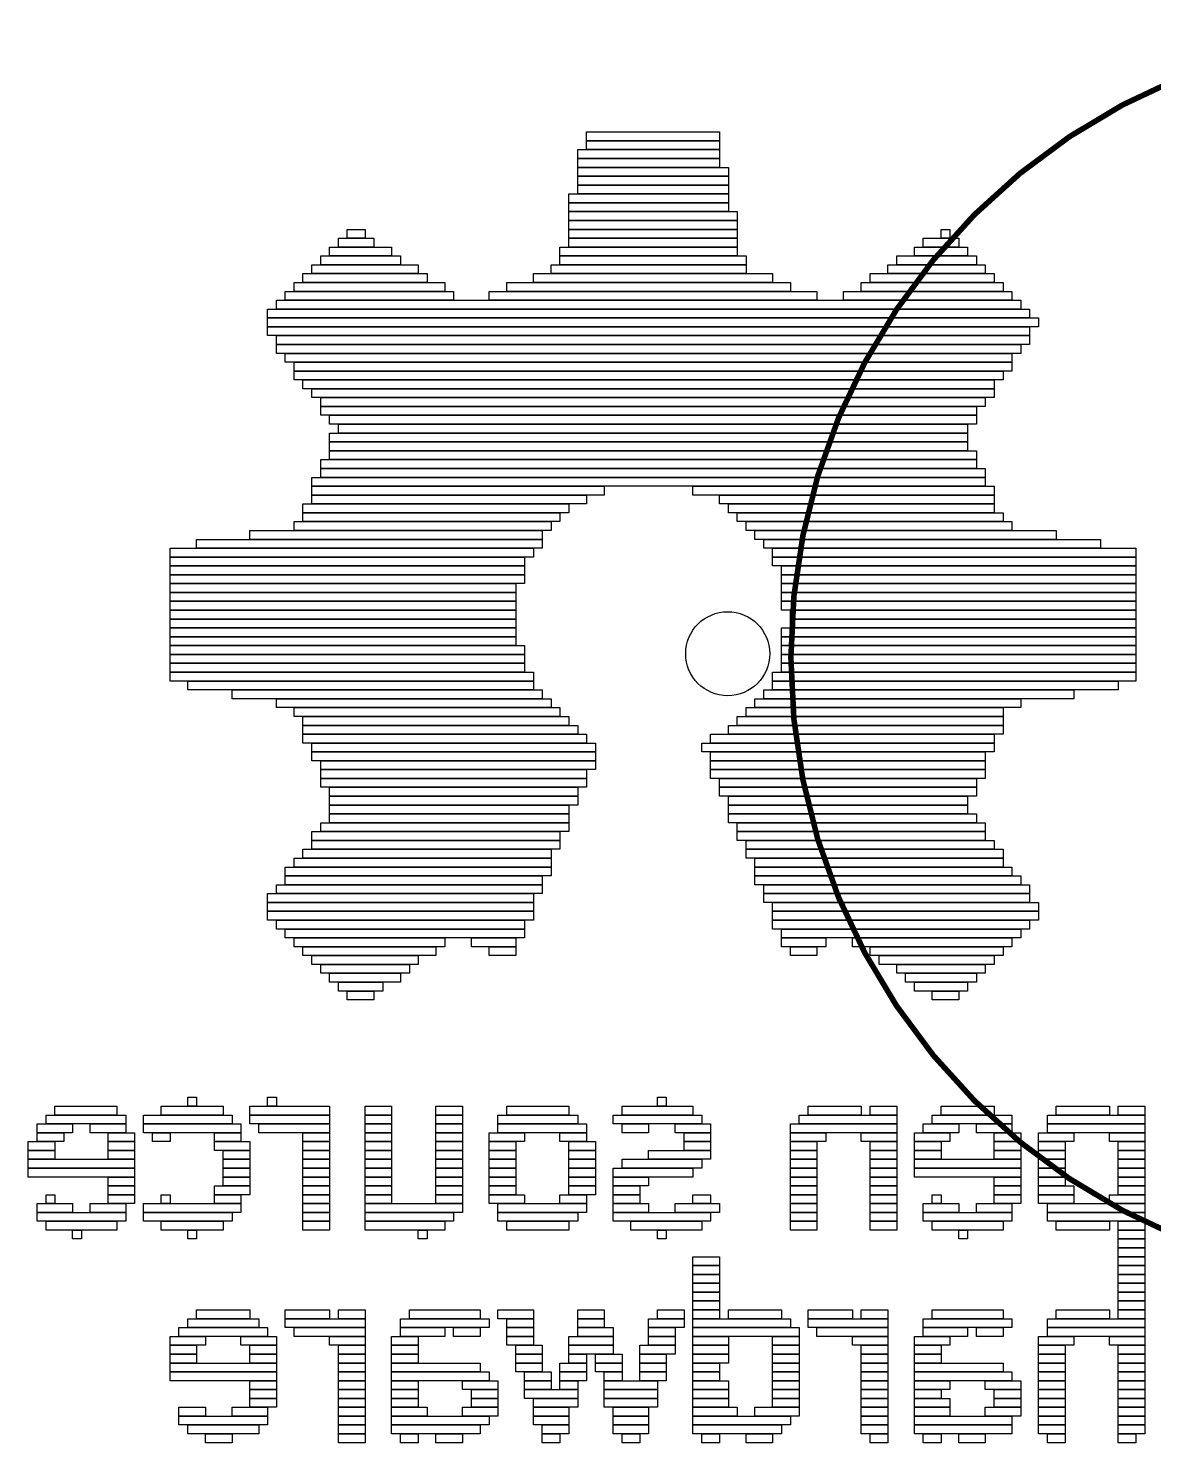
# Model space of a CAD drawing. Extents: x -2 to 189, y 0 to 85.
# Drawn here: x 89.82 to 94.93, y 25.14 to 31.56 of the extents above; entities that cross this region are included whole.
import ezdxf

# ---------------------------------------------------------------- set-up
doc = ezdxf.new("R2010")
doc.units = 0
for name, color, linetype in [('BG_SILKSCREEN_BOTTOM', 140, 'CONTINUOUS'), ('BG_SILKSCREEN_TOP', 240, 'CONTINUOUS'), ('PIN_TOP', 12, 'CONTINUOUS')]:
    doc.layers.add(name, color=color, linetype=linetype)

msp = doc.modelspace()

# ---------------------------------------------------------------- linework, layer by layer
at = {"layer": 'BG_SILKSCREEN_BOTTOM'}
for points in [[(92.354146, 31.045658), (92.354146, 31.08579), (92.956888, 31.08579), (92.956888, 31.045658)], [(92.314014, 30.965394), (92.314014, 31.005526), (92.956888, 31.005526), (92.956888, 30.965394)], [(92.354146, 31.005526), (92.354146, 31.045658), (92.956888, 31.045658), (92.956888, 31.005526)], [(92.314014, 30.925008), (92.314014, 30.965394), (92.956888, 30.965394), (92.956888, 30.925008)], [(92.314014, 30.884876), (92.314014, 30.925008), (92.997274, 30.925008), (92.997274, 30.884876)], [(92.314014, 30.844744), (92.314014, 30.884876), (92.997274, 30.884876), (92.997274, 30.844744)], [(92.314014, 30.804612), (92.314014, 30.844744), (92.997274, 30.844744), (92.997274, 30.804612)], [(92.273628, 30.764226), (92.273628, 30.804612), (92.997274, 30.804612), (92.997274, 30.764226)], [(92.273628, 30.724094), (92.273628, 30.764226), (92.997274, 30.764226), (92.997274, 30.724094)], [(92.273628, 30.683962), (92.273628, 30.724094), (93.037406, 30.724094), (93.037406, 30.683962)], [(92.273628, 30.64383), (92.273628, 30.683962), (93.037406, 30.683962), (93.037406, 30.64383)], [(91.268804, 30.603444), (91.268804, 30.64383), (91.349322, 30.64383), (91.349322, 30.603444)], [(92.273628, 30.603444), (92.273628, 30.64383), (93.037406, 30.64383), (93.037406, 30.603444)], [(93.961712, 30.603444), (93.961712, 30.64383), (94.001844, 30.64383), (94.001844, 30.603444)], [(91.18854, 30.52318), (91.18854, 30.563312), (91.469972, 30.563312), (91.469972, 30.52318)], [(91.228672, 30.563312), (91.228672, 30.603444), (91.389454, 30.603444), (91.389454, 30.563312)], [(92.233496, 30.52318), (92.233496, 30.563312), (93.037406, 30.563312), (93.037406, 30.52318)], [(92.273628, 30.563312), (92.273628, 30.603444), (93.037406, 30.603444), (93.037406, 30.563312)], [(93.841316, 30.52318), (93.841316, 30.563312), (94.082362, 30.563312), (94.082362, 30.52318)], [(93.881448, 30.563312), (93.881448, 30.603444), (94.04223, 30.603444), (94.04223, 30.563312)], [(91.148408, 30.483048), (91.148408, 30.52318), (91.510104, 30.52318), (91.510104, 30.483048)], [(92.233496, 30.483048), (92.233496, 30.52318), (93.077538, 30.52318), (93.077538, 30.483048)], [(93.760798, 30.483048), (93.760798, 30.52318), (94.122494, 30.52318), (94.122494, 30.483048)], [(91.06789, 30.40253), (91.06789, 30.442662), (91.6305, 30.442662), (91.6305, 30.40253)], [(91.108022, 30.442662), (91.108022, 30.483048), (91.590368, 30.483048), (91.590368, 30.442662)], [(92.112846, 30.40253), (92.112846, 30.442662), (93.198188, 30.442662), (93.198188, 30.40253)], [(92.193364, 30.442662), (92.193364, 30.483048), (93.077538, 30.483048), (93.077538, 30.442662)], [(93.640148, 30.40253), (93.640148, 30.442662), (94.203012, 30.442662), (94.203012, 30.40253)], [(93.720666, 30.442662), (93.720666, 30.483048), (94.162626, 30.483048), (94.162626, 30.442662)], [(90.987626, 30.322266), (90.987626, 30.362398), (91.75115, 30.362398), (91.75115, 30.322266)], [(91.027758, 30.362398), (91.027758, 30.40253), (91.711018, 30.40253), (91.711018, 30.362398)], [(91.911932, 30.322266), (91.911932, 30.362398), (93.399102, 30.362398), (93.399102, 30.322266)], [(91.99245, 30.362398), (91.99245, 30.40253), (93.278452, 30.40253), (93.278452, 30.362398)], [(93.519752, 30.322266), (93.519752, 30.362398), (94.283276, 30.362398), (94.283276, 30.322266)], [(93.600016, 30.362398), (93.600016, 30.40253), (94.243144, 30.40253), (94.243144, 30.362398)], [(90.94724, 30.282134), (90.94724, 30.322266), (94.323408, 30.322266), (94.323408, 30.282134)], [(90.907108, 30.241748), (90.907108, 30.282134), (94.363794, 30.282134), (94.363794, 30.241748)], [(90.907108, 30.201616), (90.907108, 30.241748), (94.403926, 30.241748), (94.403926, 30.201616)], [(90.907108, 30.161484), (90.907108, 30.201616), (94.363794, 30.201616), (94.363794, 30.161484)], [(90.94724, 30.121352), (90.94724, 30.161484), (94.363794, 30.161484), (94.363794, 30.121352)], [(90.94724, 30.080966), (90.94724, 30.121352), (94.323408, 30.121352), (94.323408, 30.080966)], [(90.987626, 30.040834), (90.987626, 30.080966), (94.283276, 30.080966), (94.283276, 30.040834)], [(91.027758, 30.000702), (91.027758, 30.040834), (94.283276, 30.040834), (94.283276, 30.000702)], [(91.027758, 29.96057), (91.027758, 30.000702), (94.243144, 30.000702), (94.243144, 29.96057)], [(91.06789, 29.920184), (91.06789, 29.96057), (94.203012, 29.96057), (94.203012, 29.920184)], [(91.108022, 29.880052), (91.108022, 29.920184), (94.203012, 29.920184), (94.203012, 29.880052)], [(91.148408, 29.83992), (91.148408, 29.880052), (94.162626, 29.880052), (94.162626, 29.83992)], [(91.148408, 29.799788), (91.148408, 29.83992), (94.122494, 29.83992), (94.122494, 29.799788)], [(91.18854, 29.759402), (91.18854, 29.799788), (94.122494, 29.799788), (94.122494, 29.759402)], [(91.18854, 29.679138), (91.18854, 29.71927), (94.082362, 29.71927), (94.082362, 29.679138)], [(91.228672, 29.71927), (91.228672, 29.759402), (94.082362, 29.759402), (94.082362, 29.71927)], [(91.18854, 29.639006), (91.18854, 29.679138), (94.082362, 29.679138), (94.082362, 29.639006)], [(91.148408, 29.558488), (91.148408, 29.59862), (94.122494, 29.59862), (94.122494, 29.558488)], [(91.18854, 29.59862), (91.18854, 29.639006), (94.122494, 29.639006), (94.122494, 29.59862)], [(91.148408, 29.518356), (91.148408, 29.558488), (94.162626, 29.558488), (94.162626, 29.518356)], [(91.108022, 29.478224), (91.108022, 29.518356), (94.162626, 29.518356), (94.162626, 29.478224)], [(91.108022, 29.438092), (91.108022, 29.478224), (92.43441, 29.478224), (92.43441, 29.438092)], [(92.836492, 29.438092), (92.836492, 29.478224), (94.203012, 29.478224), (94.203012, 29.438092)], [(91.108022, 29.397706), (91.108022, 29.438092), (92.354146, 29.438092), (92.354146, 29.397706)], [(92.956888, 29.397706), (92.956888, 29.438092), (94.203012, 29.438092), (94.203012, 29.397706)], [(91.06789, 29.357574), (91.06789, 29.397706), (92.273628, 29.397706), (92.273628, 29.357574)], [(91.06789, 29.317442), (91.06789, 29.357574), (92.233496, 29.357574), (92.233496, 29.317442)], [(92.997274, 29.357574), (92.997274, 29.397706), (94.203012, 29.397706), (94.203012, 29.357574)], [(93.037406, 29.317442), (93.037406, 29.357574), (94.243144, 29.357574), (94.243144, 29.317442)], [(90.826844, 29.236924), (90.826844, 29.27731), (92.153232, 29.27731), (92.153232, 29.236924)], [(91.027758, 29.27731), (91.027758, 29.317442), (92.193364, 29.317442), (92.193364, 29.27731)], [(93.077538, 29.27731), (93.077538, 29.317442), (94.283276, 29.317442), (94.283276, 29.27731)], [(93.11767, 29.236924), (93.11767, 29.27731), (94.48419, 29.27731), (94.48419, 29.236924)], [(90.585544, 29.196792), (90.585544, 29.236924), (92.153232, 29.236924), (92.153232, 29.196792)], [(93.158056, 29.196792), (93.158056, 29.236924), (94.685358, 29.236924), (94.685358, 29.196792)], [(90.465148, 29.15666), (90.465148, 29.196792), (92.112846, 29.196792), (92.112846, 29.15666)], [(90.465148, 29.116528), (90.465148, 29.15666), (92.072714, 29.15666), (92.072714, 29.116528)], [(93.198188, 29.15666), (93.198188, 29.196792), (94.845886, 29.196792), (94.845886, 29.15666)], [(93.198188, 29.116528), (93.198188, 29.15666), (94.845886, 29.15666), (94.845886, 29.116528)], [(90.465148, 29.076142), (90.465148, 29.116528), (92.072714, 29.116528), (92.072714, 29.076142)], [(93.23832, 29.076142), (93.23832, 29.116528), (94.845886, 29.116528), (94.845886, 29.076142)], [(90.465148, 29.03601), (90.465148, 29.076142), (92.072714, 29.076142), (92.072714, 29.03601)], [(90.465148, 28.995878), (90.465148, 29.03601), (92.032582, 29.03601), (92.032582, 28.995878)], [(93.23832, 29.03601), (93.23832, 29.076142), (94.845886, 29.076142), (94.845886, 29.03601)], [(93.23832, 28.995878), (93.23832, 29.03601), (94.845886, 29.03601), (94.845886, 28.995878)], [(90.465148, 28.955746), (90.465148, 28.995878), (92.032582, 28.995878), (92.032582, 28.955746)], [(90.465148, 28.91536), (90.465148, 28.955746), (92.032582, 28.955746), (92.032582, 28.91536)], [(93.23832, 28.955746), (93.23832, 28.995878), (94.845886, 28.995878), (94.845886, 28.955746)], [(93.23832, 28.91536), (93.23832, 28.955746), (94.845886, 28.955746), (94.845886, 28.91536)], [(90.465148, 28.875228), (90.465148, 28.91536), (92.032582, 28.91536), (92.032582, 28.875228)], [(93.278452, 28.875228), (93.278452, 28.91536), (94.845886, 28.91536), (94.845886, 28.875228)], [(90.465148, 28.835096), (90.465148, 28.875228), (92.032582, 28.875228), (92.032582, 28.835096)], [(90.465148, 28.794964), (90.465148, 28.835096), (92.032582, 28.835096), (92.032582, 28.794964)], [(93.23832, 28.794964), (93.23832, 28.835096), (94.845886, 28.835096), (94.845886, 28.794964)], [(93.278452, 28.835096), (93.278452, 28.875228), (94.845886, 28.875228), (94.845886, 28.835096)], [(90.465148, 28.754832), (90.465148, 28.794964), (92.032582, 28.794964), (92.032582, 28.754832)], [(93.23832, 28.754832), (93.23832, 28.794964), (94.845886, 28.794964), (94.845886, 28.754832)], [(90.465148, 28.714446), (90.465148, 28.754832), (92.072714, 28.754832), (92.072714, 28.714446)], [(90.465148, 28.674314), (90.465148, 28.714446), (92.072714, 28.714446), (92.072714, 28.674314)], [(93.23832, 28.714446), (93.23832, 28.754832), (94.845886, 28.754832), (94.845886, 28.714446)], [(93.23832, 28.674314), (93.23832, 28.714446), (94.845886, 28.714446), (94.845886, 28.674314)], [(90.465148, 28.634182), (90.465148, 28.674314), (92.072714, 28.674314), (92.072714, 28.634182)], [(90.465148, 28.59405), (90.465148, 28.634182), (92.112846, 28.634182), (92.112846, 28.59405)], [(93.198188, 28.59405), (93.198188, 28.634182), (94.845886, 28.634182), (94.845886, 28.59405)], [(93.23832, 28.634182), (93.23832, 28.674314), (94.845886, 28.674314), (94.845886, 28.634182)], [(90.545412, 28.553664), (90.545412, 28.59405), (92.112846, 28.59405), (92.112846, 28.553664)], [(93.198188, 28.553664), (93.198188, 28.59405), (94.765622, 28.59405), (94.765622, 28.553664)], [(90.746326, 28.513532), (90.746326, 28.553664), (92.153232, 28.553664), (92.153232, 28.513532)], [(90.94724, 28.4734), (90.94724, 28.513532), (92.193364, 28.513532), (92.193364, 28.4734)], [(93.11767, 28.4734), (93.11767, 28.513532), (94.323408, 28.513532), (94.323408, 28.4734)], [(93.158056, 28.513532), (93.158056, 28.553664), (94.564708, 28.553664), (94.564708, 28.513532)], [(91.027758, 28.433268), (91.027758, 28.4734), (92.233496, 28.4734), (92.233496, 28.433268)], [(93.077538, 28.433268), (93.077538, 28.4734), (94.243144, 28.4734), (94.243144, 28.433268)], [(91.06789, 28.392882), (91.06789, 28.433268), (92.273628, 28.433268), (92.273628, 28.392882)], [(91.06789, 28.35275), (91.06789, 28.392882), (92.314014, 28.392882), (92.314014, 28.35275)], [(92.997274, 28.35275), (92.997274, 28.392882), (94.243144, 28.392882), (94.243144, 28.35275)], [(93.037406, 28.392882), (93.037406, 28.433268), (94.243144, 28.433268), (94.243144, 28.392882)], [(91.06789, 28.312618), (91.06789, 28.35275), (92.354146, 28.35275), (92.354146, 28.312618)], [(91.108022, 28.272486), (91.108022, 28.312618), (92.394278, 28.312618), (92.394278, 28.272486)], [(92.876624, 28.272486), (92.876624, 28.312618), (94.203012, 28.312618), (94.203012, 28.272486)], [(92.916756, 28.312618), (92.916756, 28.35275), (94.203012, 28.35275), (94.203012, 28.312618)], [(91.108022, 28.2321), (91.108022, 28.272486), (92.394278, 28.272486), (92.394278, 28.2321)], [(92.916756, 28.2321), (92.916756, 28.272486), (94.162626, 28.272486), (94.162626, 28.2321)], [(91.148408, 28.191968), (91.148408, 28.2321), (92.394278, 28.2321), (92.394278, 28.191968)], [(91.148408, 28.151836), (91.148408, 28.191968), (92.354146, 28.191968), (92.354146, 28.151836)], [(92.916756, 28.191968), (92.916756, 28.2321), (94.162626, 28.2321), (94.162626, 28.191968)], [(92.916756, 28.151836), (92.916756, 28.191968), (94.162626, 28.191968), (94.162626, 28.151836)], [(91.148408, 28.111704), (91.148408, 28.151836), (92.354146, 28.151836), (92.354146, 28.111704)], [(92.956888, 28.111704), (92.956888, 28.151836), (94.122494, 28.151836), (94.122494, 28.111704)], [(91.18854, 28.071318), (91.18854, 28.111704), (92.314014, 28.111704), (92.314014, 28.071318)], [(91.18854, 28.031186), (91.18854, 28.071318), (92.314014, 28.071318), (92.314014, 28.031186)], [(92.956888, 28.071318), (92.956888, 28.111704), (94.122494, 28.111704), (94.122494, 28.071318)], [(92.997274, 28.031186), (92.997274, 28.071318), (94.082362, 28.071318), (94.082362, 28.031186)], [(91.18854, 27.991054), (91.18854, 28.031186), (92.273628, 28.031186), (92.273628, 27.991054)], [(91.18854, 27.950922), (91.18854, 27.991054), (92.273628, 27.991054), (92.273628, 27.950922)], [(92.997274, 27.991054), (92.997274, 28.031186), (94.082362, 28.031186), (94.082362, 27.991054)], [(92.997274, 27.950922), (92.997274, 27.991054), (94.122494, 27.991054), (94.122494, 27.950922)], [(91.148408, 27.91079), (91.148408, 27.950922), (92.273628, 27.950922), (92.273628, 27.91079)], [(93.037406, 27.91079), (93.037406, 27.950922), (94.162626, 27.950922), (94.162626, 27.91079)], [(91.108022, 27.870404), (91.108022, 27.91079), (92.233496, 27.91079), (92.233496, 27.870404)], [(91.108022, 27.830272), (91.108022, 27.870404), (92.233496, 27.870404), (92.233496, 27.830272)], [(93.037406, 27.870404), (93.037406, 27.91079), (94.162626, 27.91079), (94.162626, 27.870404)], [(93.077538, 27.830272), (93.077538, 27.870404), (94.203012, 27.870404), (94.203012, 27.830272)], [(91.06789, 27.79014), (91.06789, 27.830272), (92.193364, 27.830272), (92.193364, 27.79014)], [(93.077538, 27.79014), (93.077538, 27.830272), (94.243144, 27.830272), (94.243144, 27.79014)], [(90.987626, 27.709622), (90.987626, 27.750008), (92.193364, 27.750008), (92.193364, 27.709622)], [(91.027758, 27.750008), (91.027758, 27.79014), (92.193364, 27.79014), (92.193364, 27.750008)], [(93.11767, 27.750008), (93.11767, 27.79014), (94.243144, 27.79014), (94.243144, 27.750008)], [(93.11767, 27.709622), (93.11767, 27.750008), (94.283276, 27.750008), (94.283276, 27.709622)], [(90.94724, 27.629358), (90.94724, 27.66949), (92.153232, 27.66949), (92.153232, 27.629358)], [(90.987626, 27.66949), (90.987626, 27.709622), (92.153232, 27.709622), (92.153232, 27.66949)], [(93.11767, 27.66949), (93.11767, 27.709622), (94.323408, 27.709622), (94.323408, 27.66949)], [(93.158056, 27.629358), (93.158056, 27.66949), (94.363794, 27.66949), (94.363794, 27.629358)], [(90.907108, 27.589226), (90.907108, 27.629358), (92.112846, 27.629358), (92.112846, 27.589226)], [(93.158056, 27.589226), (93.158056, 27.629358), (94.363794, 27.629358), (94.363794, 27.589226)], [(90.907108, 27.54884), (90.907108, 27.589226), (92.112846, 27.589226), (92.112846, 27.54884)], [(90.907108, 27.508708), (90.907108, 27.54884), (92.112846, 27.54884), (92.112846, 27.508708)], [(93.198188, 27.54884), (93.198188, 27.589226), (94.403926, 27.589226), (94.403926, 27.54884)], [(93.198188, 27.508708), (93.198188, 27.54884), (94.403926, 27.54884), (94.403926, 27.508708)], [(90.94724, 27.468576), (90.94724, 27.508708), (92.072714, 27.508708), (92.072714, 27.468576)], [(93.198188, 27.468576), (93.198188, 27.508708), (94.363794, 27.508708), (94.363794, 27.468576)], [(90.987626, 27.428444), (90.987626, 27.468576), (92.072714, 27.468576), (92.072714, 27.428444)], [(91.027758, 27.388058), (91.027758, 27.428444), (91.711018, 27.428444), (91.711018, 27.388058)], [(91.831668, 27.388058), (91.831668, 27.428444), (92.032582, 27.428444), (92.032582, 27.388058)], [(93.23832, 27.428444), (93.23832, 27.468576), (94.323408, 27.468576), (94.323408, 27.428444)], [(93.23832, 27.388058), (93.23832, 27.428444), (93.439234, 27.428444), (93.439234, 27.388058)], [(93.559884, 27.388058), (93.559884, 27.428444), (94.283276, 27.428444), (94.283276, 27.388058)], [(91.06789, 27.347926), (91.06789, 27.388058), (91.670886, 27.388058), (91.670886, 27.347926)], [(91.108022, 27.307794), (91.108022, 27.347926), (91.590368, 27.347926), (91.590368, 27.307794)], [(91.911932, 27.347926), (91.911932, 27.388058), (92.032582, 27.388058), (92.032582, 27.347926)], [(93.278452, 27.347926), (93.278452, 27.388058), (93.399102, 27.388058), (93.399102, 27.347926)], [(93.640148, 27.347926), (93.640148, 27.388058), (94.243144, 27.388058), (94.243144, 27.347926)], [(93.680534, 27.307794), (93.680534, 27.347926), (94.203012, 27.347926), (94.203012, 27.307794)], [(91.148408, 27.267662), (91.148408, 27.307794), (91.550236, 27.307794), (91.550236, 27.267662)], [(93.760798, 27.267662), (93.760798, 27.307794), (94.162626, 27.307794), (94.162626, 27.267662)], [(91.18854, 27.227276), (91.18854, 27.267662), (91.510104, 27.267662), (91.510104, 27.227276)], [(91.228672, 27.187144), (91.228672, 27.227276), (91.429586, 27.227276), (91.429586, 27.187144)], [(93.80093, 27.227276), (93.80093, 27.267662), (94.122494, 27.267662), (94.122494, 27.227276)], [(93.841316, 27.187144), (93.841316, 27.227276), (94.082362, 27.227276), (94.082362, 27.187144)], [(91.268804, 27.147012), (91.268804, 27.187144), (91.389454, 27.187144), (91.389454, 27.147012)], [(93.92158, 27.147012), (93.92158, 27.187144), (94.04223, 27.187144), (94.04223, 27.147012)], [(90.545412, 26.664666), (90.545412, 26.704798), (90.585544, 26.704798), (90.585544, 26.664666)], [(90.907108, 26.664666), (90.907108, 26.704798), (90.94724, 26.704798), (90.94724, 26.664666)], [(92.67571, 26.664666), (92.67571, 26.704798), (92.715842, 26.704798), (92.715842, 26.664666)], [(89.94267, 26.624534), (89.94267, 26.664666), (90.223848, 26.664666), (90.223848, 26.624534)], [(90.424762, 26.624534), (90.424762, 26.664666), (90.706194, 26.664666), (90.706194, 26.624534)], [(90.826844, 26.624534), (90.826844, 26.664666), (91.18854, 26.664666), (91.18854, 26.624534)], [(91.349322, 26.624534), (91.349322, 26.664666), (91.469972, 26.664666), (91.469972, 26.624534)], [(91.670886, 26.624534), (91.670886, 26.664666), (91.791282, 26.664666), (91.791282, 26.624534)], [(91.99245, 26.624534), (91.99245, 26.664666), (92.273628, 26.664666), (92.273628, 26.624534)], [(92.514928, 26.624534), (92.514928, 26.664666), (92.836492, 26.664666), (92.836492, 26.624534)], [(93.35897, 26.624534), (93.35897, 26.664666), (93.600016, 26.664666), (93.600016, 26.624534)], [(93.640148, 26.624534), (93.640148, 26.664666), (93.760798, 26.664666), (93.760798, 26.624534)], [(93.961712, 26.624534), (93.961712, 26.664666), (94.203012, 26.664666), (94.203012, 26.624534)], [(94.48419, 26.624534), (94.48419, 26.664666), (94.72549, 26.664666), (94.72549, 26.624534)], [(94.765622, 26.624534), (94.765622, 26.664666), (94.886272, 26.664666), (94.886272, 26.624534)], [(89.862152, 26.544016), (89.862152, 26.584402), (90.022934, 26.584402), (90.022934, 26.544016)], [(89.902284, 26.584402), (89.902284, 26.624534), (90.26398, 26.624534), (90.26398, 26.584402)], [(90.103198, 26.544016), (90.103198, 26.584402), (90.26398, 26.584402), (90.26398, 26.544016)], [(90.344498, 26.584402), (90.344498, 26.624534), (90.746326, 26.624534), (90.746326, 26.584402)], [(90.344498, 26.544016), (90.344498, 26.584402), (90.786458, 26.584402), (90.786458, 26.544016)], [(90.826844, 26.584402), (90.826844, 26.624534), (91.18854, 26.624534), (91.18854, 26.584402)], [(90.866976, 26.544016), (90.866976, 26.584402), (91.18854, 26.584402), (91.18854, 26.544016)], [(91.349322, 26.584402), (91.349322, 26.624534), (91.469972, 26.624534), (91.469972, 26.584402)], [(91.349322, 26.544016), (91.349322, 26.584402), (91.469972, 26.584402), (91.469972, 26.544016)], [(91.670886, 26.584402), (91.670886, 26.624534), (91.791282, 26.624534), (91.791282, 26.584402)], [(91.670886, 26.544016), (91.670886, 26.584402), (91.791282, 26.584402), (91.791282, 26.544016)], [(91.952064, 26.584402), (91.952064, 26.624534), (92.314014, 26.624534), (92.314014, 26.584402)], [(91.952064, 26.544016), (91.952064, 26.584402), (92.354146, 26.584402), (92.354146, 26.544016)], [(92.474542, 26.584402), (92.474542, 26.624534), (92.876624, 26.624534), (92.876624, 26.584402)], [(92.514928, 26.544016), (92.514928, 26.584402), (92.635324, 26.584402), (92.635324, 26.544016)], [(92.755974, 26.544016), (92.755974, 26.584402), (92.916756, 26.584402), (92.916756, 26.544016)], [(93.278452, 26.544016), (93.278452, 26.584402), (93.760798, 26.584402), (93.760798, 26.544016)], [(93.318584, 26.584402), (93.318584, 26.624534), (93.760798, 26.624534), (93.760798, 26.584402)], [(93.881448, 26.544016), (93.881448, 26.584402), (94.04223, 26.584402), (94.04223, 26.544016)], [(93.92158, 26.584402), (93.92158, 26.624534), (94.283276, 26.624534), (94.283276, 26.584402)], [(94.122494, 26.544016), (94.122494, 26.584402), (94.283276, 26.584402), (94.283276, 26.544016)], [(94.444058, 26.584402), (94.444058, 26.624534), (94.886272, 26.624534), (94.886272, 26.584402)], [(94.444058, 26.544016), (94.444058, 26.584402), (94.886272, 26.584402), (94.886272, 26.544016)], [(89.862152, 26.503884), (89.862152, 26.544016), (89.982802, 26.544016), (89.982802, 26.503884)], [(90.183716, 26.503884), (90.183716, 26.544016), (90.304366, 26.544016), (90.304366, 26.503884)], [(90.38463, 26.503884), (90.38463, 26.544016), (90.465148, 26.544016), (90.465148, 26.503884)], [(90.666062, 26.503884), (90.666062, 26.544016), (90.786458, 26.544016), (90.786458, 26.503884)], [(91.06789, 26.503884), (91.06789, 26.544016), (91.18854, 26.544016), (91.18854, 26.503884)], [(91.349322, 26.503884), (91.349322, 26.544016), (91.469972, 26.544016), (91.469972, 26.503884)], [(91.670886, 26.503884), (91.670886, 26.544016), (91.791282, 26.544016), (91.791282, 26.503884)], [(91.911932, 26.503884), (91.911932, 26.544016), (92.072714, 26.544016), (92.072714, 26.503884)], [(92.233496, 26.503884), (92.233496, 26.544016), (92.354146, 26.544016), (92.354146, 26.503884)], [(92.796106, 26.503884), (92.796106, 26.544016), (92.916756, 26.544016), (92.916756, 26.503884)], [(93.278452, 26.503884), (93.278452, 26.544016), (93.439234, 26.544016), (93.439234, 26.503884)], [(93.600016, 26.503884), (93.600016, 26.544016), (93.760798, 26.544016), (93.760798, 26.503884)], [(93.841316, 26.503884), (93.841316, 26.544016), (94.001844, 26.544016), (94.001844, 26.503884)], [(94.203012, 26.503884), (94.203012, 26.544016), (94.323408, 26.544016), (94.323408, 26.503884)], [(94.403926, 26.503884), (94.403926, 26.544016), (94.564708, 26.544016), (94.564708, 26.503884)], [(94.72549, 26.503884), (94.72549, 26.544016), (94.886272, 26.544016), (94.886272, 26.503884)], [(89.82202, 26.463752), (89.82202, 26.503884), (89.94267, 26.503884), (89.94267, 26.463752)], [(89.82202, 26.42362), (89.82202, 26.463752), (89.94267, 26.463752), (89.94267, 26.42362)], [(90.183716, 26.463752), (90.183716, 26.503884), (90.304366, 26.503884), (90.304366, 26.463752)], [(90.183716, 26.42362), (90.183716, 26.463752), (90.304366, 26.463752), (90.304366, 26.42362)], [(90.666062, 26.463752), (90.666062, 26.503884), (90.826844, 26.503884), (90.826844, 26.463752)], [(90.706194, 26.42362), (90.706194, 26.463752), (90.826844, 26.463752), (90.826844, 26.42362)], [(91.06789, 26.463752), (91.06789, 26.503884), (91.18854, 26.503884), (91.18854, 26.463752)], [(91.06789, 26.42362), (91.06789, 26.463752), (91.18854, 26.463752), (91.18854, 26.42362)], [(91.349322, 26.463752), (91.349322, 26.503884), (91.469972, 26.503884), (91.469972, 26.463752)], [(91.349322, 26.42362), (91.349322, 26.463752), (91.469972, 26.463752), (91.469972, 26.42362)], [(91.670886, 26.463752), (91.670886, 26.503884), (91.791282, 26.503884), (91.791282, 26.463752)], [(91.670886, 26.42362), (91.670886, 26.463752), (91.791282, 26.463752), (91.791282, 26.42362)], [(91.911932, 26.463752), (91.911932, 26.503884), (92.032582, 26.503884), (92.032582, 26.463752)], [(91.911932, 26.42362), (91.911932, 26.463752), (92.032582, 26.463752), (92.032582, 26.42362)], [(92.273628, 26.463752), (92.273628, 26.503884), (92.394278, 26.503884), (92.394278, 26.463752)], [(92.273628, 26.42362), (92.273628, 26.463752), (92.394278, 26.463752), (92.394278, 26.42362)], [(92.635324, 26.42362), (92.635324, 26.463752), (92.916756, 26.463752), (92.916756, 26.42362)], [(92.796106, 26.463752), (92.796106, 26.503884), (92.916756, 26.503884), (92.916756, 26.463752)], [(93.278452, 26.463752), (93.278452, 26.503884), (93.399102, 26.503884), (93.399102, 26.463752)], [(93.278452, 26.42362), (93.278452, 26.463752), (93.399102, 26.463752), (93.399102, 26.42362)], [(93.640148, 26.463752), (93.640148, 26.503884), (93.760798, 26.503884), (93.760798, 26.463752)], [(93.640148, 26.42362), (93.640148, 26.463752), (93.760798, 26.463752), (93.760798, 26.42362)], [(93.841316, 26.463752), (93.841316, 26.503884), (93.961712, 26.503884), (93.961712, 26.463752)], [(93.841316, 26.42362), (93.841316, 26.463752), (93.961712, 26.463752), (93.961712, 26.42362)], [(94.203012, 26.463752), (94.203012, 26.503884), (94.323408, 26.503884), (94.323408, 26.463752)], [(94.203012, 26.42362), (94.203012, 26.463752), (94.323408, 26.463752), (94.323408, 26.42362)], [(94.403926, 26.463752), (94.403926, 26.503884), (94.524576, 26.503884), (94.524576, 26.463752)], [(94.403926, 26.42362), (94.403926, 26.463752), (94.524576, 26.463752), (94.524576, 26.42362)], [(94.765622, 26.463752), (94.765622, 26.503884), (94.886272, 26.503884), (94.886272, 26.463752)], [(94.765622, 26.42362), (94.765622, 26.463752), (94.886272, 26.463752), (94.886272, 26.42362)], [(89.82202, 26.383234), (89.82202, 26.42362), (90.304366, 26.42362), (90.304366, 26.383234)], [(89.82202, 26.343102), (89.82202, 26.383234), (90.304366, 26.383234), (90.304366, 26.343102)], [(90.706194, 26.383234), (90.706194, 26.42362), (90.826844, 26.42362), (90.826844, 26.383234)], [(90.706194, 26.343102), (90.706194, 26.383234), (90.826844, 26.383234), (90.826844, 26.343102)], [(91.06789, 26.383234), (91.06789, 26.42362), (91.18854, 26.42362), (91.18854, 26.383234)], [(91.06789, 26.343102), (91.06789, 26.383234), (91.18854, 26.383234), (91.18854, 26.343102)], [(91.349322, 26.383234), (91.349322, 26.42362), (91.469972, 26.42362), (91.469972, 26.383234)], [(91.349322, 26.343102), (91.349322, 26.383234), (91.469972, 26.383234), (91.469972, 26.343102)], [(91.670886, 26.383234), (91.670886, 26.42362), (91.791282, 26.42362), (91.791282, 26.383234)], [(91.670886, 26.343102), (91.670886, 26.383234), (91.791282, 26.383234), (91.791282, 26.343102)], [(91.911932, 26.383234), (91.911932, 26.42362), (92.032582, 26.42362), (92.032582, 26.383234)], [(91.911932, 26.343102), (91.911932, 26.383234), (92.032582, 26.383234), (92.032582, 26.343102)], [(92.273628, 26.383234), (92.273628, 26.42362), (92.394278, 26.42362), (92.394278, 26.383234)], [(92.273628, 26.343102), (92.273628, 26.383234), (92.394278, 26.383234), (92.394278, 26.343102)], [(92.474542, 26.343102), (92.474542, 26.383234), (92.836492, 26.383234), (92.836492, 26.343102)], [(92.514928, 26.383234), (92.514928, 26.42362), (92.876624, 26.42362), (92.876624, 26.383234)], [(93.278452, 26.383234), (93.278452, 26.42362), (93.399102, 26.42362), (93.399102, 26.383234)], [(93.278452, 26.343102), (93.278452, 26.383234), (93.399102, 26.383234), (93.399102, 26.343102)], [(93.640148, 26.383234), (93.640148, 26.42362), (93.760798, 26.42362), (93.760798, 26.383234)], [(93.640148, 26.343102), (93.640148, 26.383234), (93.760798, 26.383234), (93.760798, 26.343102)], [(93.841316, 26.383234), (93.841316, 26.42362), (94.323408, 26.42362), (94.323408, 26.383234)], [(93.841316, 26.343102), (93.841316, 26.383234), (94.323408, 26.383234), (94.323408, 26.343102)], [(94.403926, 26.383234), (94.403926, 26.42362), (94.524576, 26.42362), (94.524576, 26.383234)], [(94.403926, 26.343102), (94.403926, 26.383234), (94.524576, 26.383234), (94.524576, 26.343102)], [(94.765622, 26.383234), (94.765622, 26.42362), (94.886272, 26.42362), (94.886272, 26.383234)], [(94.765622, 26.343102), (94.765622, 26.383234), (94.886272, 26.383234), (94.886272, 26.343102)], [(90.183716, 26.30297), (90.183716, 26.343102), (90.304366, 26.343102), (90.304366, 26.30297)], [(90.706194, 26.30297), (90.706194, 26.343102), (90.826844, 26.343102), (90.826844, 26.30297)], [(91.06789, 26.30297), (91.06789, 26.343102), (91.18854, 26.343102), (91.18854, 26.30297)], [(91.349322, 26.30297), (91.349322, 26.343102), (91.469972, 26.343102), (91.469972, 26.30297)], [(91.670886, 26.30297), (91.670886, 26.343102), (91.791282, 26.343102), (91.791282, 26.30297)], [(91.911932, 26.30297), (91.911932, 26.343102), (92.032582, 26.343102), (92.032582, 26.30297)], [(92.273628, 26.30297), (92.273628, 26.343102), (92.394278, 26.343102), (92.394278, 26.30297)], [(92.474542, 26.30297), (92.474542, 26.343102), (92.635324, 26.343102), (92.635324, 26.30297)], [(93.278452, 26.30297), (93.278452, 26.343102), (93.399102, 26.343102), (93.399102, 26.30297)], [(93.640148, 26.30297), (93.640148, 26.343102), (93.760798, 26.343102), (93.760798, 26.30297)], [(94.203012, 26.30297), (94.203012, 26.343102), (94.323408, 26.343102), (94.323408, 26.30297)], [(94.403926, 26.30297), (94.403926, 26.343102), (94.524576, 26.343102), (94.524576, 26.30297)], [(94.765622, 26.30297), (94.765622, 26.343102), (94.886272, 26.343102), (94.886272, 26.30297)], [(89.902284, 26.222706), (89.902284, 26.262838), (89.94267, 26.262838), (89.94267, 26.222706)], [(90.183716, 26.262838), (90.183716, 26.30297), (90.304366, 26.30297), (90.304366, 26.262838)], [(90.183716, 26.222706), (90.183716, 26.262838), (90.304366, 26.262838), (90.304366, 26.222706)], [(90.424762, 26.222706), (90.424762, 26.262838), (90.465148, 26.262838), (90.465148, 26.222706)], [(90.666062, 26.262838), (90.666062, 26.30297), (90.826844, 26.30297), (90.826844, 26.262838)], [(90.666062, 26.222706), (90.666062, 26.262838), (90.786458, 26.262838), (90.786458, 26.222706)], [(91.06789, 26.262838), (91.06789, 26.30297), (91.18854, 26.30297), (91.18854, 26.262838)], [(91.06789, 26.222706), (91.06789, 26.262838), (91.18854, 26.262838), (91.18854, 26.222706)], [(91.349322, 26.262838), (91.349322, 26.30297), (91.469972, 26.30297), (91.469972, 26.262838)], [(91.349322, 26.222706), (91.349322, 26.262838), (91.469972, 26.262838), (91.469972, 26.222706)], [(91.670886, 26.262838), (91.670886, 26.30297), (91.791282, 26.30297), (91.791282, 26.262838)], [(91.670886, 26.222706), (91.670886, 26.262838), (91.791282, 26.262838), (91.791282, 26.222706)], [(91.911932, 26.262838), (91.911932, 26.30297), (92.032582, 26.30297), (92.032582, 26.262838)], [(91.911932, 26.222706), (91.911932, 26.262838), (92.072714, 26.262838), (92.072714, 26.222706)], [(92.233496, 26.222706), (92.233496, 26.262838), (92.354146, 26.262838), (92.354146, 26.222706)], [(92.273628, 26.262838), (92.273628, 26.30297), (92.394278, 26.30297), (92.394278, 26.262838)], [(92.474542, 26.262838), (92.474542, 26.30297), (92.595192, 26.30297), (92.595192, 26.262838)], [(92.474542, 26.222706), (92.474542, 26.262838), (92.595192, 26.262838), (92.595192, 26.222706)], [(92.836492, 26.222706), (92.836492, 26.262838), (92.916756, 26.262838), (92.916756, 26.222706)], [(93.278452, 26.262838), (93.278452, 26.30297), (93.399102, 26.30297), (93.399102, 26.262838)], [(93.278452, 26.222706), (93.278452, 26.262838), (93.399102, 26.262838), (93.399102, 26.222706)], [(93.640148, 26.262838), (93.640148, 26.30297), (93.760798, 26.30297), (93.760798, 26.262838)], [(93.640148, 26.222706), (93.640148, 26.262838), (93.760798, 26.262838), (93.760798, 26.222706)], [(93.92158, 26.222706), (93.92158, 26.262838), (93.961712, 26.262838), (93.961712, 26.222706)], [(94.203012, 26.262838), (94.203012, 26.30297), (94.323408, 26.30297), (94.323408, 26.262838)], [(94.203012, 26.222706), (94.203012, 26.262838), (94.323408, 26.262838), (94.323408, 26.222706)], [(94.403926, 26.262838), (94.403926, 26.30297), (94.564708, 26.30297), (94.564708, 26.262838)], [(94.403926, 26.222706), (94.403926, 26.262838), (94.564708, 26.262838), (94.564708, 26.222706)], [(94.72549, 26.222706), (94.72549, 26.262838), (94.886272, 26.262838), (94.886272, 26.222706)], [(94.765622, 26.262838), (94.765622, 26.30297), (94.886272, 26.30297), (94.886272, 26.262838)], [(89.862152, 26.18232), (89.862152, 26.222706), (90.022934, 26.222706), (90.022934, 26.18232)], [(90.103198, 26.18232), (90.103198, 26.222706), (90.26398, 26.222706), (90.26398, 26.18232)], [(90.344498, 26.18232), (90.344498, 26.222706), (90.786458, 26.222706), (90.786458, 26.18232)], [(91.06789, 26.18232), (91.06789, 26.222706), (91.18854, 26.222706), (91.18854, 26.18232)], [(91.349322, 26.18232), (91.349322, 26.222706), (91.791282, 26.222706), (91.791282, 26.18232)], [(91.952064, 26.18232), (91.952064, 26.222706), (92.354146, 26.222706), (92.354146, 26.18232)], [(92.474542, 26.18232), (92.474542, 26.222706), (92.635324, 26.222706), (92.635324, 26.18232)], [(92.755974, 26.18232), (92.755974, 26.222706), (92.956888, 26.222706), (92.956888, 26.18232)], [(93.278452, 26.18232), (93.278452, 26.222706), (93.399102, 26.222706), (93.399102, 26.18232)], [(93.640148, 26.18232), (93.640148, 26.222706), (93.760798, 26.222706), (93.760798, 26.18232)], [(93.881448, 26.18232), (93.881448, 26.222706), (94.04223, 26.222706), (94.04223, 26.18232)], [(94.122494, 26.18232), (94.122494, 26.222706), (94.283276, 26.222706), (94.283276, 26.18232)], [(94.444058, 26.18232), (94.444058, 26.222706), (94.886272, 26.222706), (94.886272, 26.18232)], [(89.862152, 26.142188), (89.862152, 26.18232), (90.26398, 26.18232), (90.26398, 26.142188)], [(89.902284, 26.102056), (89.902284, 26.142188), (90.223848, 26.142188), (90.223848, 26.102056)], [(90.344498, 26.142188), (90.344498, 26.18232), (90.746326, 26.18232), (90.746326, 26.142188)], [(90.424762, 26.102056), (90.424762, 26.142188), (90.706194, 26.142188), (90.706194, 26.102056)], [(91.06789, 26.142188), (91.06789, 26.18232), (91.18854, 26.18232), (91.18854, 26.142188)], [(91.06789, 26.102056), (91.06789, 26.142188), (91.18854, 26.142188), (91.18854, 26.102056)], [(91.349322, 26.142188), (91.349322, 26.18232), (91.75115, 26.18232), (91.75115, 26.142188)], [(91.349322, 26.102056), (91.349322, 26.142188), (91.711018, 26.142188), (91.711018, 26.102056)], [(91.952064, 26.142188), (91.952064, 26.18232), (92.314014, 26.18232), (92.314014, 26.142188)], [(91.99245, 26.102056), (91.99245, 26.142188), (92.273628, 26.142188), (92.273628, 26.102056)], [(92.474542, 26.142188), (92.474542, 26.18232), (92.916756, 26.18232), (92.916756, 26.142188)], [(92.55506, 26.102056), (92.55506, 26.142188), (92.876624, 26.142188), (92.876624, 26.102056)], [(93.278452, 26.142188), (93.278452, 26.18232), (93.399102, 26.18232), (93.399102, 26.142188)], [(93.278452, 26.102056), (93.278452, 26.142188), (93.399102, 26.142188), (93.399102, 26.102056)], [(93.640148, 26.142188), (93.640148, 26.18232), (93.760798, 26.18232), (93.760798, 26.142188)], [(93.640148, 26.102056), (93.640148, 26.142188), (93.760798, 26.142188), (93.760798, 26.102056)], [(93.881448, 26.142188), (93.881448, 26.18232), (94.283276, 26.18232), (94.283276, 26.142188)], [(93.92158, 26.102056), (93.92158, 26.142188), (94.243144, 26.142188), (94.243144, 26.102056)], [(94.444058, 26.142188), (94.444058, 26.18232), (94.886272, 26.18232), (94.886272, 26.142188)], [(94.48419, 26.102056), (94.48419, 26.142188), (94.72549, 26.142188), (94.72549, 26.102056)], [(94.765622, 26.102056), (94.765622, 26.142188), (94.886272, 26.142188), (94.886272, 26.102056)], [(90.022934, 26.061924), (90.022934, 26.102056), (90.063066, 26.102056), (90.063066, 26.061924)], [(90.545412, 26.061924), (90.545412, 26.102056), (90.585544, 26.102056), (90.585544, 26.061924)], [(91.590368, 26.061924), (91.590368, 26.102056), (91.6305, 26.102056), (91.6305, 26.061924)], [(92.67571, 26.061924), (92.67571, 26.102056), (92.715842, 26.102056), (92.715842, 26.061924)], [(94.04223, 26.061924), (94.04223, 26.102056), (94.082362, 26.102056), (94.082362, 26.061924)], [(94.765622, 26.061924), (94.765622, 26.102056), (94.886272, 26.102056), (94.886272, 26.061924)], [(94.765622, 26.021538), (94.765622, 26.061924), (94.886272, 26.061924), (94.886272, 26.021538)], [(94.765622, 25.981406), (94.765622, 26.021538), (94.886272, 26.021538), (94.886272, 25.981406)], [(92.836492, 25.941274), (92.836492, 25.981406), (92.956888, 25.981406), (92.956888, 25.941274)], [(92.836492, 25.901142), (92.836492, 25.941274), (92.956888, 25.941274), (92.956888, 25.901142)], [(94.765622, 25.941274), (94.765622, 25.981406), (94.886272, 25.981406), (94.886272, 25.941274)], [(94.765622, 25.901142), (94.765622, 25.941274), (94.886272, 25.941274), (94.886272, 25.901142)], [(92.836492, 25.860756), (92.836492, 25.901142), (92.956888, 25.901142), (92.956888, 25.860756)], [(94.765622, 25.860756), (94.765622, 25.901142), (94.886272, 25.901142), (94.886272, 25.860756)], [(92.836492, 25.820624), (92.836492, 25.860756), (92.956888, 25.860756), (92.956888, 25.820624)], [(92.836492, 25.780492), (92.836492, 25.820624), (92.956888, 25.820624), (92.956888, 25.780492)], [(94.765622, 25.820624), (94.765622, 25.860756), (94.886272, 25.860756), (94.886272, 25.820624)], [(94.765622, 25.780492), (94.765622, 25.820624), (94.886272, 25.820624), (94.886272, 25.780492)], [(90.585544, 25.699974), (90.585544, 25.74036), (90.826844, 25.74036), (90.826844, 25.699974)], [(90.987626, 25.699974), (90.987626, 25.74036), (91.18854, 25.74036), (91.18854, 25.699974)], [(91.228672, 25.699974), (91.228672, 25.74036), (91.349322, 25.74036), (91.349322, 25.699974)], [(91.550236, 25.699974), (91.550236, 25.74036), (91.8718, 25.74036), (91.8718, 25.699974)], [(91.952064, 25.699974), (91.952064, 25.74036), (92.112846, 25.74036), (92.112846, 25.699974)], [(92.314014, 25.699974), (92.314014, 25.74036), (92.43441, 25.74036), (92.43441, 25.699974)], [(92.67571, 25.699974), (92.67571, 25.74036), (92.796106, 25.74036), (92.796106, 25.699974)], [(92.836492, 25.74036), (92.836492, 25.780492), (92.956888, 25.780492), (92.956888, 25.74036)], [(92.836492, 25.699974), (92.836492, 25.74036), (92.956888, 25.74036), (92.956888, 25.699974)], [(92.997274, 25.699974), (92.997274, 25.74036), (93.23832, 25.74036), (93.23832, 25.699974)], [(93.35897, 25.699974), (93.35897, 25.74036), (93.559884, 25.74036), (93.559884, 25.699974)], [(93.600016, 25.699974), (93.600016, 25.74036), (93.720666, 25.74036), (93.720666, 25.699974)], [(93.92158, 25.699974), (93.92158, 25.74036), (94.243144, 25.74036), (94.243144, 25.699974)], [(94.48419, 25.699974), (94.48419, 25.74036), (94.72549, 25.74036), (94.72549, 25.699974)], [(94.765622, 25.74036), (94.765622, 25.780492), (94.886272, 25.780492), (94.886272, 25.74036)], [(94.765622, 25.699974), (94.765622, 25.74036), (94.886272, 25.74036), (94.886272, 25.699974)], [(90.545412, 25.659842), (90.545412, 25.699974), (90.866976, 25.699974), (90.866976, 25.659842)], [(90.987626, 25.659842), (90.987626, 25.699974), (91.349322, 25.699974), (91.349322, 25.659842)], [(91.510104, 25.659842), (91.510104, 25.699974), (91.911932, 25.699974), (91.911932, 25.659842)], [(91.99245, 25.659842), (91.99245, 25.699974), (92.112846, 25.699974), (92.112846, 25.659842)], [(92.314014, 25.659842), (92.314014, 25.699974), (92.43441, 25.699974), (92.43441, 25.659842)], [(92.635324, 25.659842), (92.635324, 25.699974), (92.796106, 25.699974), (92.796106, 25.659842)], [(92.836492, 25.659842), (92.836492, 25.699974), (93.278452, 25.699974), (93.278452, 25.659842)], [(93.35897, 25.659842), (93.35897, 25.699974), (93.720666, 25.699974), (93.720666, 25.659842)], [(93.881448, 25.659842), (93.881448, 25.699974), (94.283276, 25.699974), (94.283276, 25.659842)], [(94.444058, 25.659842), (94.444058, 25.699974), (94.886272, 25.699974), (94.886272, 25.659842)], [(90.465148, 25.579578), (90.465148, 25.61971), (90.62593, 25.61971), (90.62593, 25.579578)], [(90.50528, 25.61971), (90.50528, 25.659842), (90.907108, 25.659842), (90.907108, 25.61971)], [(90.786458, 25.579578), (90.786458, 25.61971), (90.94724, 25.61971), (90.94724, 25.579578)], [(91.027758, 25.61971), (91.027758, 25.659842), (91.349322, 25.659842), (91.349322, 25.61971)], [(91.18854, 25.579578), (91.18854, 25.61971), (91.349322, 25.61971), (91.349322, 25.579578)], [(91.469972, 25.579578), (91.469972, 25.61971), (91.590368, 25.61971), (91.590368, 25.579578)], [(91.510104, 25.61971), (91.510104, 25.659842), (91.711018, 25.659842), (91.711018, 25.61971)], [(91.75115, 25.61971), (91.75115, 25.659842), (91.8718, 25.659842), (91.8718, 25.61971)], [(91.99245, 25.61971), (91.99245, 25.659842), (92.112846, 25.659842), (92.112846, 25.61971)], [(91.99245, 25.579578), (91.99245, 25.61971), (92.112846, 25.61971), (92.112846, 25.579578)], [(92.273628, 25.579578), (92.273628, 25.61971), (92.474542, 25.61971), (92.474542, 25.579578)], [(92.314014, 25.61971), (92.314014, 25.659842), (92.474542, 25.659842), (92.474542, 25.61971)], [(92.635324, 25.61971), (92.635324, 25.659842), (92.755974, 25.659842), (92.755974, 25.61971)], [(92.635324, 25.579578), (92.635324, 25.61971), (92.755974, 25.61971), (92.755974, 25.579578)], [(92.836492, 25.61971), (92.836492, 25.659842), (93.318584, 25.659842), (93.318584, 25.61971)], [(92.836492, 25.579578), (92.836492, 25.61971), (92.997274, 25.61971), (92.997274, 25.579578)], [(93.198188, 25.579578), (93.198188, 25.61971), (93.318584, 25.61971), (93.318584, 25.579578)], [(93.399102, 25.61971), (93.399102, 25.659842), (93.720666, 25.659842), (93.720666, 25.61971)], [(93.559884, 25.579578), (93.559884, 25.61971), (93.720666, 25.61971), (93.720666, 25.579578)], [(93.841316, 25.579578), (93.841316, 25.61971), (94.001844, 25.61971), (94.001844, 25.579578)], [(93.881448, 25.61971), (93.881448, 25.659842), (94.082362, 25.659842), (94.082362, 25.61971)], [(94.122494, 25.61971), (94.122494, 25.659842), (94.243144, 25.659842), (94.243144, 25.61971)], [(94.403926, 25.579578), (94.403926, 25.61971), (94.564708, 25.61971), (94.564708, 25.579578)], [(94.444058, 25.61971), (94.444058, 25.659842), (94.886272, 25.659842), (94.886272, 25.61971)], [(94.72549, 25.579578), (94.72549, 25.61971), (94.886272, 25.61971), (94.886272, 25.579578)], [(90.465148, 25.539446), (90.465148, 25.579578), (90.585544, 25.579578), (90.585544, 25.539446)], [(90.826844, 25.539446), (90.826844, 25.579578), (90.94724, 25.579578), (90.94724, 25.539446)], [(91.228672, 25.539446), (91.228672, 25.579578), (91.349322, 25.579578), (91.349322, 25.539446)], [(91.469972, 25.539446), (91.469972, 25.579578), (91.590368, 25.579578), (91.590368, 25.539446)], [(92.032582, 25.539446), (92.032582, 25.579578), (92.153232, 25.579578), (92.153232, 25.539446)], [(92.273628, 25.539446), (92.273628, 25.579578), (92.474542, 25.579578), (92.474542, 25.539446)], [(92.595192, 25.539446), (92.595192, 25.579578), (92.755974, 25.579578), (92.755974, 25.539446)], [(92.836492, 25.539446), (92.836492, 25.579578), (92.997274, 25.579578), (92.997274, 25.539446)], [(93.198188, 25.539446), (93.198188, 25.579578), (93.318584, 25.579578), (93.318584, 25.539446)], [(93.600016, 25.539446), (93.600016, 25.579578), (93.720666, 25.579578), (93.720666, 25.539446)], [(93.841316, 25.539446), (93.841316, 25.579578), (93.961712, 25.579578), (93.961712, 25.539446)], [(94.403926, 25.539446), (94.403926, 25.579578), (94.524576, 25.579578), (94.524576, 25.539446)], [(94.765622, 25.539446), (94.765622, 25.579578), (94.886272, 25.579578), (94.886272, 25.539446)], [(90.465148, 25.49906), (90.465148, 25.539446), (90.585544, 25.539446), (90.585544, 25.49906)], [(90.465148, 25.458928), (90.465148, 25.49906), (90.94724, 25.49906), (90.94724, 25.458928)], [(90.826844, 25.49906), (90.826844, 25.539446), (90.94724, 25.539446), (90.94724, 25.49906)], [(91.228672, 25.49906), (91.228672, 25.539446), (91.349322, 25.539446), (91.349322, 25.49906)], [(91.228672, 25.458928), (91.228672, 25.49906), (91.349322, 25.49906), (91.349322, 25.458928)], [(91.469972, 25.49906), (91.469972, 25.539446), (91.590368, 25.539446), (91.590368, 25.49906)], [(91.469972, 25.458928), (91.469972, 25.49906), (91.8718, 25.49906), (91.8718, 25.458928)], [(92.032582, 25.49906), (92.032582, 25.539446), (92.153232, 25.539446), (92.153232, 25.49906)], [(92.032582, 25.458928), (92.032582, 25.49906), (92.153232, 25.49906), (92.153232, 25.458928)], [(92.233496, 25.458928), (92.233496, 25.49906), (92.354146, 25.49906), (92.354146, 25.458928)], [(92.273628, 25.49906), (92.273628, 25.539446), (92.354146, 25.539446), (92.354146, 25.49906)], [(92.394278, 25.49906), (92.394278, 25.539446), (92.514928, 25.539446), (92.514928, 25.49906)], [(92.394278, 25.458928), (92.394278, 25.49906), (92.514928, 25.49906), (92.514928, 25.458928)], [(92.595192, 25.49906), (92.595192, 25.539446), (92.715842, 25.539446), (92.715842, 25.49906)], [(92.595192, 25.458928), (92.595192, 25.49906), (92.715842, 25.49906), (92.715842, 25.458928)], [(92.836492, 25.49906), (92.836492, 25.539446), (92.997274, 25.539446), (92.997274, 25.49906)], [(92.836492, 25.458928), (92.836492, 25.49906), (92.956888, 25.49906), (92.956888, 25.458928)], [(93.198188, 25.49906), (93.198188, 25.539446), (93.318584, 25.539446), (93.318584, 25.49906)], [(93.198188, 25.458928), (93.198188, 25.49906), (93.318584, 25.49906), (93.318584, 25.458928)], [(93.600016, 25.49906), (93.600016, 25.539446), (93.720666, 25.539446), (93.720666, 25.49906)], [(93.600016, 25.458928), (93.600016, 25.49906), (93.720666, 25.49906), (93.720666, 25.458928)], [(93.841316, 25.49906), (93.841316, 25.539446), (93.961712, 25.539446), (93.961712, 25.49906)], [(93.841316, 25.458928), (93.841316, 25.49906), (94.243144, 25.49906), (94.243144, 25.458928)], [(94.403926, 25.49906), (94.403926, 25.539446), (94.524576, 25.539446), (94.524576, 25.49906)], [(94.403926, 25.458928), (94.403926, 25.49906), (94.524576, 25.49906), (94.524576, 25.458928)], [(94.765622, 25.49906), (94.765622, 25.539446), (94.886272, 25.539446), (94.886272, 25.49906)], [(94.765622, 25.458928), (94.765622, 25.49906), (94.886272, 25.49906), (94.886272, 25.458928)], [(90.465148, 25.418796), (90.465148, 25.458928), (90.94724, 25.458928), (90.94724, 25.418796)], [(90.826844, 25.378664), (90.826844, 25.418796), (90.94724, 25.418796), (90.94724, 25.378664)], [(91.228672, 25.418796), (91.228672, 25.458928), (91.349322, 25.458928), (91.349322, 25.418796)], [(91.228672, 25.378664), (91.228672, 25.418796), (91.349322, 25.418796), (91.349322, 25.378664)], [(91.469972, 25.418796), (91.469972, 25.458928), (91.911932, 25.458928), (91.911932, 25.418796)], [(91.469972, 25.378664), (91.469972, 25.418796), (91.590368, 25.418796), (91.590368, 25.378664)], [(91.791282, 25.378664), (91.791282, 25.418796), (91.952064, 25.418796), (91.952064, 25.378664)], [(92.072714, 25.418796), (92.072714, 25.458928), (92.193364, 25.458928), (92.193364, 25.418796)], [(92.072714, 25.378664), (92.072714, 25.418796), (92.193364, 25.418796), (92.193364, 25.378664)], [(92.233496, 25.418796), (92.233496, 25.458928), (92.354146, 25.458928), (92.354146, 25.418796)], [(92.233496, 25.378664), (92.233496, 25.418796), (92.314014, 25.418796), (92.314014, 25.378664)], [(92.43441, 25.418796), (92.43441, 25.458928), (92.514928, 25.458928), (92.514928, 25.418796)], [(92.43441, 25.378664), (92.43441, 25.418796), (92.67571, 25.418796), (92.67571, 25.378664)], [(92.595192, 25.418796), (92.595192, 25.458928), (92.715842, 25.458928), (92.715842, 25.418796)], [(92.836492, 25.418796), (92.836492, 25.458928), (92.956888, 25.458928), (92.956888, 25.418796)], [(92.836492, 25.378664), (92.836492, 25.418796), (92.997274, 25.418796), (92.997274, 25.378664)], [(93.198188, 25.418796), (93.198188, 25.458928), (93.318584, 25.458928), (93.318584, 25.418796)], [(93.198188, 25.378664), (93.198188, 25.418796), (93.318584, 25.418796), (93.318584, 25.378664)], [(93.600016, 25.418796), (93.600016, 25.458928), (93.720666, 25.458928), (93.720666, 25.418796)], [(93.600016, 25.378664), (93.600016, 25.418796), (93.720666, 25.418796), (93.720666, 25.378664)], [(93.841316, 25.418796), (93.841316, 25.458928), (94.283276, 25.458928), (94.283276, 25.418796)], [(93.841316, 25.378664), (93.841316, 25.418796), (94.001844, 25.418796), (94.001844, 25.378664)], [(94.162626, 25.378664), (94.162626, 25.418796), (94.323408, 25.418796), (94.323408, 25.378664)], [(94.403926, 25.418796), (94.403926, 25.458928), (94.524576, 25.458928), (94.524576, 25.418796)], [(94.403926, 25.378664), (94.403926, 25.418796), (94.524576, 25.418796), (94.524576, 25.378664)], [(94.765622, 25.418796), (94.765622, 25.458928), (94.886272, 25.458928), (94.886272, 25.418796)], [(94.765622, 25.378664), (94.765622, 25.418796), (94.886272, 25.418796), (94.886272, 25.378664)], [(90.826844, 25.338278), (90.826844, 25.378664), (90.94724, 25.378664), (90.94724, 25.338278)], [(91.228672, 25.338278), (91.228672, 25.378664), (91.349322, 25.378664), (91.349322, 25.338278)], [(91.469972, 25.338278), (91.469972, 25.378664), (91.590368, 25.378664), (91.590368, 25.338278)], [(91.831668, 25.338278), (91.831668, 25.378664), (91.952064, 25.378664), (91.952064, 25.338278)], [(92.072714, 25.338278), (92.072714, 25.378664), (92.314014, 25.378664), (92.314014, 25.338278)], [(92.43441, 25.338278), (92.43441, 25.378664), (92.67571, 25.378664), (92.67571, 25.338278)], [(92.836492, 25.338278), (92.836492, 25.378664), (92.997274, 25.378664), (92.997274, 25.338278)], [(93.198188, 25.338278), (93.198188, 25.378664), (93.318584, 25.378664), (93.318584, 25.338278)], [(93.600016, 25.338278), (93.600016, 25.378664), (93.720666, 25.378664), (93.720666, 25.338278)], [(93.841316, 25.338278), (93.841316, 25.378664), (93.961712, 25.378664), (93.961712, 25.338278)], [(94.203012, 25.338278), (94.203012, 25.378664), (94.323408, 25.378664), (94.323408, 25.338278)], [(94.403926, 25.338278), (94.403926, 25.378664), (94.524576, 25.378664), (94.524576, 25.338278)], [(94.765622, 25.338278), (94.765622, 25.378664), (94.886272, 25.378664), (94.886272, 25.338278)], [(90.50528, 25.258014), (90.50528, 25.298146), (90.62593, 25.298146), (90.62593, 25.258014)], [(90.746326, 25.258014), (90.746326, 25.298146), (90.907108, 25.298146), (90.907108, 25.258014)], [(90.826844, 25.298146), (90.826844, 25.338278), (90.94724, 25.338278), (90.94724, 25.298146)], [(91.228672, 25.298146), (91.228672, 25.338278), (91.349322, 25.338278), (91.349322, 25.298146)], [(91.228672, 25.258014), (91.228672, 25.298146), (91.349322, 25.298146), (91.349322, 25.258014)], [(91.469972, 25.298146), (91.469972, 25.338278), (91.590368, 25.338278), (91.590368, 25.298146)], [(91.469972, 25.258014), (91.469972, 25.298146), (91.6305, 25.298146), (91.6305, 25.258014)], [(91.791282, 25.258014), (91.791282, 25.298146), (91.952064, 25.298146), (91.952064, 25.258014)], [(91.831668, 25.298146), (91.831668, 25.338278), (91.952064, 25.338278), (91.952064, 25.298146)], [(92.112846, 25.298146), (92.112846, 25.338278), (92.314014, 25.338278), (92.314014, 25.298146)], [(92.112846, 25.258014), (92.112846, 25.298146), (92.273628, 25.298146), (92.273628, 25.258014)], [(92.43441, 25.298146), (92.43441, 25.338278), (92.67571, 25.338278), (92.67571, 25.298146)], [(92.474542, 25.258014), (92.474542, 25.298146), (92.635324, 25.298146), (92.635324, 25.258014)], [(92.836492, 25.298146), (92.836492, 25.338278), (92.997274, 25.338278), (92.997274, 25.298146)], [(92.836492, 25.258014), (92.836492, 25.298146), (93.037406, 25.298146), (93.037406, 25.258014)], [(93.11767, 25.258014), (93.11767, 25.298146), (93.318584, 25.298146), (93.318584, 25.258014)], [(93.198188, 25.298146), (93.198188, 25.338278), (93.318584, 25.338278), (93.318584, 25.298146)], [(93.600016, 25.298146), (93.600016, 25.338278), (93.720666, 25.338278), (93.720666, 25.298146)], [(93.600016, 25.258014), (93.600016, 25.298146), (93.720666, 25.298146), (93.720666, 25.258014)], [(93.841316, 25.298146), (93.841316, 25.338278), (94.001844, 25.338278), (94.001844, 25.298146)], [(93.841316, 25.258014), (93.841316, 25.298146), (94.001844, 25.298146), (94.001844, 25.258014)], [(94.162626, 25.258014), (94.162626, 25.298146), (94.323408, 25.298146), (94.323408, 25.258014)], [(94.203012, 25.298146), (94.203012, 25.338278), (94.323408, 25.338278), (94.323408, 25.298146)], [(94.403926, 25.298146), (94.403926, 25.338278), (94.524576, 25.338278), (94.524576, 25.298146)], [(94.403926, 25.258014), (94.403926, 25.298146), (94.524576, 25.298146), (94.524576, 25.258014)], [(94.765622, 25.298146), (94.765622, 25.338278), (94.886272, 25.338278), (94.886272, 25.298146)], [(94.765622, 25.258014), (94.765622, 25.298146), (94.886272, 25.298146), (94.886272, 25.258014)], [(90.50528, 25.217882), (90.50528, 25.258014), (90.907108, 25.258014), (90.907108, 25.217882)], [(91.228672, 25.217882), (91.228672, 25.258014), (91.349322, 25.258014), (91.349322, 25.217882)], [(91.469972, 25.217882), (91.469972, 25.258014), (91.911932, 25.258014), (91.911932, 25.217882)], [(92.112846, 25.217882), (92.112846, 25.258014), (92.273628, 25.258014), (92.273628, 25.217882)], [(92.474542, 25.217882), (92.474542, 25.258014), (92.635324, 25.258014), (92.635324, 25.217882)], [(92.836492, 25.217882), (92.836492, 25.258014), (93.278452, 25.258014), (93.278452, 25.217882)], [(93.600016, 25.217882), (93.600016, 25.258014), (93.720666, 25.258014), (93.720666, 25.217882)], [(93.841316, 25.217882), (93.841316, 25.258014), (94.283276, 25.258014), (94.283276, 25.217882)], [(94.403926, 25.217882), (94.403926, 25.258014), (94.524576, 25.258014), (94.524576, 25.217882)], [(94.765622, 25.217882), (94.765622, 25.258014), (94.886272, 25.258014), (94.886272, 25.217882)], [(90.545412, 25.177496), (90.545412, 25.217882), (90.866976, 25.217882), (90.866976, 25.177496)], [(90.62593, 25.137364), (90.62593, 25.177496), (90.746326, 25.177496), (90.746326, 25.137364)], [(91.228672, 25.177496), (91.228672, 25.217882), (91.349322, 25.217882), (91.349322, 25.177496)], [(91.228672, 25.137364), (91.228672, 25.177496), (91.349322, 25.177496), (91.349322, 25.137364)], [(91.469972, 25.177496), (91.469972, 25.217882), (91.8718, 25.217882), (91.8718, 25.177496)], [(91.510104, 25.137364), (91.510104, 25.177496), (91.590368, 25.177496), (91.590368, 25.137364)], [(91.670886, 25.137364), (91.670886, 25.177496), (91.791282, 25.177496), (91.791282, 25.137364)], [(92.153232, 25.177496), (92.153232, 25.217882), (92.273628, 25.217882), (92.273628, 25.177496)], [(92.153232, 25.137364), (92.153232, 25.177496), (92.233496, 25.177496), (92.233496, 25.137364)], [(92.474542, 25.177496), (92.474542, 25.217882), (92.635324, 25.217882), (92.635324, 25.177496)], [(92.514928, 25.137364), (92.514928, 25.177496), (92.595192, 25.177496), (92.595192, 25.137364)], [(92.836492, 25.177496), (92.836492, 25.217882), (93.23832, 25.217882), (93.23832, 25.177496)], [(92.876624, 25.137364), (92.876624, 25.177496), (92.956888, 25.177496), (92.956888, 25.137364)], [(93.077538, 25.137364), (93.077538, 25.177496), (93.198188, 25.177496), (93.198188, 25.137364)], [(93.600016, 25.177496), (93.600016, 25.217882), (93.720666, 25.217882), (93.720666, 25.177496)], [(93.640148, 25.137364), (93.640148, 25.177496), (93.720666, 25.177496), (93.720666, 25.137364)], [(93.841316, 25.177496), (93.841316, 25.217882), (94.283276, 25.217882), (94.283276, 25.177496)], [(93.881448, 25.137364), (93.881448, 25.177496), (93.961712, 25.177496), (93.961712, 25.137364)], [(94.04223, 25.137364), (94.04223, 25.177496), (94.162626, 25.177496), (94.162626, 25.137364)], [(94.403926, 25.177496), (94.403926, 25.217882), (94.524576, 25.217882), (94.524576, 25.177496)], [(94.444058, 25.137364), (94.444058, 25.177496), (94.524576, 25.177496), (94.524576, 25.137364)], [(94.765622, 25.177496), (94.765622, 25.217882), (94.886272, 25.217882), (94.886272, 25.177496)], [(94.765622, 25.137364), (94.765622, 25.177496), (94.845886, 25.177496), (94.845886, 25.137364)]]:
    msp.add_lwpolyline(points, close=True, dxfattribs=at)
at = {"layer": 'BG_SILKSCREEN_TOP', "const_width": 0.0254}
msp.add_lwpolyline([(98.967798, 28.699968, 1), (93.280738, 28.699968, 1), (98.967798, 28.699968)], format="xyb", dxfattribs=at)
at = {"layer": 'PIN_TOP'}
msp.add_circle((92.994226, 28.718002), 0.1905, dxfattribs=at)

doc.saveas('drawing.dxf')
